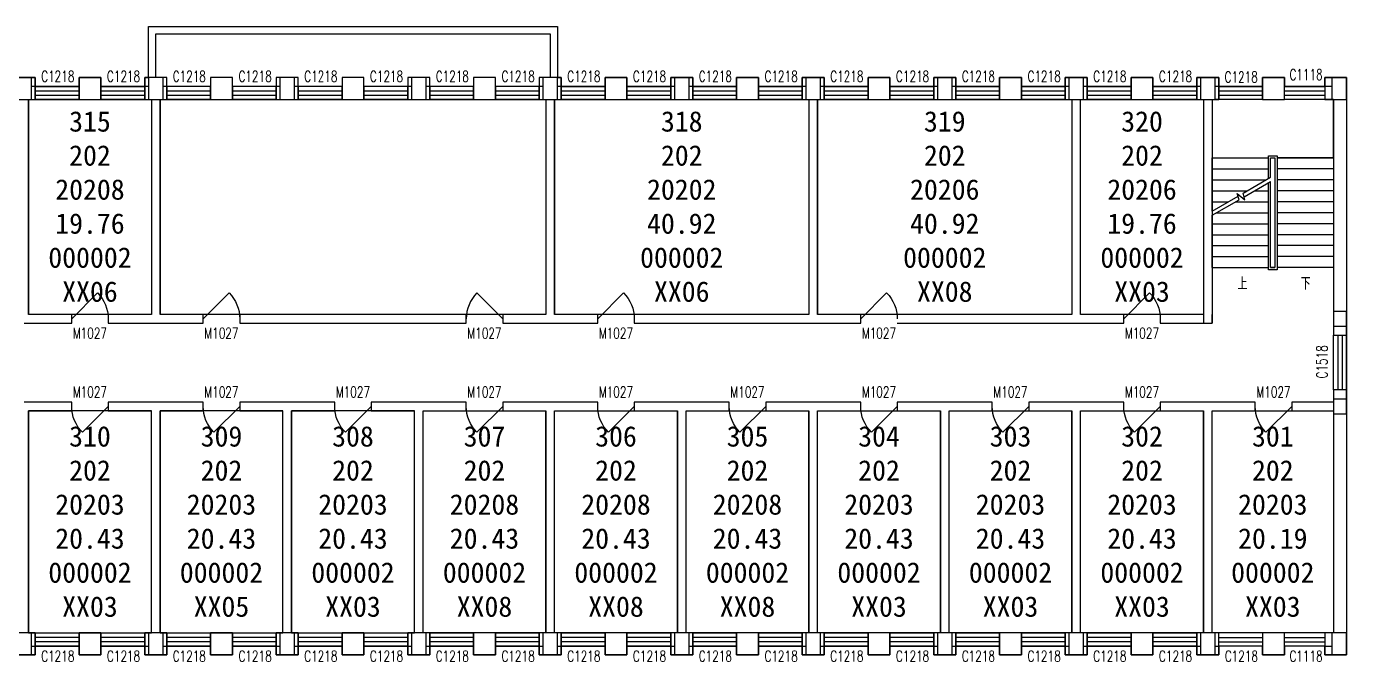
# Model space of a CAD drawing. Header units: millimetres. Extents: x 147696 to 202096, y 126490 to 143873.
# Drawn here: x 165956 to 202096, y 126490 to 143873 of the extents above; entities that cross this region are included whole.
import ezdxf

# ---------------------------------------------------------------- set-up
doc = ezdxf.new("R2010")
doc.units = ezdxf.units.MM
doc.header["$LTSCALE"] = 1000
for name, color, linetype in [('GROS', 6, 'Continuous'), ('RM', 5, 'Continuous'), ('RM$', 5, 'Continuous'), ('RM$TXT', 5, 'Continuous'), ('主体', 255, 'Continuous')]:
    doc.layers.add(name, color=color, linetype=linetype)
doc.layers.get('0').off()
doc.layers.get('0').freeze()
doc.styles.add('_TCH_DIM', font='SIMPLEX', dxfattribs={"bigfont": 'GBCBIG'})
doc.styles.add('_TCH_WINDOW', font='SIMPLEX', dxfattribs={"bigfont": 'GBCBIG'})
doc.styles.get("Standard").update_dxf_attribs({"font": ''})
doc.styles.get('Standard').set_extended_font_data('SimSun')

# ---------------------------------------------------------------- blocks, each defined once
blk = doc.blocks.new('$DorLib2D$00000114')
at = {"color": 0}
blk.add_line((0.5, 0), (-0.207, 0.707), dxfattribs=at)
blk.add_arc((0.5, 0), 1, 135, 180, dxfattribs=at)
blk = doc.blocks.new('$WINLIB2D$00000001')
at = {"color": 0}
for points in [[(-0.5, 0.5), (-0.5, -0.5)], [(-0.5, 0.5), (0.5, 0.5)], [(0.5, -0.5), (0.5, 0.5)], [(0.5, 0.167), (-0.5, 0.167)], [(0.5, -0.167), (-0.5, -0.167)], [(-0.5, -0.5), (0.5, -0.5)]]:
    blk.add_lwpolyline(points, dxfattribs=at)

msp = doc.modelspace()

# ---------------------------------------------------------------- linework, layer by layer
at = {"layer": 'GROS'}
msp.add_lwpolyline([(165596, 142473), (166196, 142473), (166196, 142233), (167396, 142233), (167396, 142473), (167996, 142473), (167996, 142233), (169196, 142233), (169196, 142473), (169296, 142473), (169296, 143873), (180496, 143873), (180496, 142473), (180596, 142473), (180596, 142233), (181796, 142233), (181796, 142473), (182396, 142473), (182396, 142233), (183596, 142233), (183596, 142473), (184196, 142473), (184196, 142233), (185396, 142233), (185396, 142473), (185996, 142473), (185996, 142233), (187196, 142233), (187196, 142473), (187796, 142473), (187796, 142233), (188996, 142233), (188996, 142473), (189596, 142473), (189596, 142233), (190796, 142233), (190796, 142473), (191396, 142473), (191396, 142233), (192596, 142233), (192596, 142473), (193196, 142473), (193196, 142233), (194396, 142233), (194396, 142473), (194996, 142473), (194996, 142233), (196196, 142233), (196196, 142473), (196796, 142473), (196796, 142233), (197996, 142233), (197996, 142473), (198596, 142473), (198596, 142233), (199796, 142233), (199796, 142473), (200396, 142473), (200396, 142233), (201496, 142233), (201496, 142473), (202096, 142473), (202096, 126673), (201696, 126673), (201496, 126673), (201496, 126913), (200396, 126913), (200396, 126672), (199796, 126672), (199796, 126913), (198596, 126913), (198596, 126673), (197996, 126673), (197996, 126913), (196796, 126913), (196796, 126672), (196196, 126672), (196196, 126913), (194996, 126913), (194996, 126673), (194396, 126673), (194396, 126913), (193196, 126913), (193196, 126672), (192596, 126672), (192596, 126913), (191396, 126913), (191396, 126673), (190796, 126673), (190796, 126913), (189596, 126913), (189596, 126672), (188996, 126672), (188996, 126913), (187796, 126913), (187796, 126673), (187196, 126673), (187196, 126913), (185996, 126913), (185996, 126672), (185396, 126672), (185396, 126913), (184196, 126913), (184196, 126673), (183596, 126673), (183596, 126913), (182396, 126913), (182396, 126672), (181796, 126672), (181796, 126913), (180596, 126913), (180596, 126673), (179996, 126673), (179996, 126913), (178796, 126913), (178796, 126672), (178196, 126672), (178196, 126913), (176996, 126913), (176996, 126673), (176396, 126673), (176396, 126915), (175196, 126913), (175196, 126672), (174596, 126672), (174596, 126913), (173396, 126913), (173396, 126673), (172796, 126673), (172796, 126913), (171596, 126913), (171596, 126672), (170996, 126672), (170996, 126913), (169796, 126913), (169796, 126673), (169196, 126673), (169196, 126913), (167996, 126913), (167996, 126672), (167396, 126672), (167396, 126913), (166196, 126913), (166196, 126673), (165596, 126673)], dxfattribs=at)
at = {"layer": 'RM', "color": 5}
msp.add_lwpolyline([(169616, 141873), (180176, 141873), (180176, 135993), (169616, 135993)], close=True, dxfattribs=at)
at = {"layer": 'RM$', "color": 5}
for points in [[(166016, 141873), (169376, 141873), (169376, 135993), (166016, 135993)], [(180416, 141873), (187376, 141873), (187376, 135993), (180416, 135993)], [(187616, 141873), (194576, 141873), (194576, 135993), (187616, 135993)], [(194816, 141873), (198176, 141873), (198176, 135993), (194816, 135993)], [(169376, 133353), (166016, 133353), (166016, 127273), (169376, 127273)], [(172976, 133353), (169616, 133353), (169616, 127273), (172976, 127273)], [(176576, 133353), (173216, 133353), (173216, 127273), (176576, 127273)], [(176816, 133353), (180176, 133353), (180176, 127273), (176816, 127273)], [(180416, 133353), (183776, 133353), (183776, 127273), (180416, 127273)], [(184016, 133353), (187376, 133353), (187376, 127273), (184016, 127273)], [(187616, 133353), (190976, 133353), (190976, 127273), (187616, 127273)], [(191216, 133353), (194576, 133353), (194576, 127273), (191216, 127273)], [(194816, 133353), (198176, 133353), (198176, 127273), (194816, 127273)], [(198416, 133353), (201736, 133353), (201736, 127273), (198416, 127273)]]:
    msp.add_lwpolyline(points, close=True, dxfattribs=at)
at = {"layer": '主体'}
for p, q in [((166096, 142473), (165696, 142473)), ((166096, 141873), (166096, 142473)), ((166196, 142473), (166096, 142473)), ((166196, 142233), (166196, 142473)), ((167996, 142473), (167396, 142473)), ((167396, 142473), (167396, 141873)), ((167996, 141873), (167996, 142473)), ((169296, 142473), (169196, 142473)), ((169196, 142473), (169196, 142233)), ((169696, 142473), (169296, 142473)), ((169296, 142473), (169296, 141873)), ((169696, 141873), (169696, 142473)), ((169796, 142473), (169696, 142473)), ((169796, 142233), (169796, 142473)), ((171596, 142473), (170996, 142473)), ((170996, 142473), (170996, 141873)), ((171596, 141873), (171596, 142473)), ((172896, 142473), (172796, 142473)), ((172796, 142473), (172796, 142233)), ((173296, 142473), (172896, 142473)), ((172896, 142473), (172896, 141873)), ((173396, 142473), (173296, 142473)), ((173296, 141873), (173296, 142473)), ((173396, 142233), (173396, 142473)), ((175196, 142473), (174596, 142473)), ((174596, 142473), (174596, 141873)), ((175196, 141873), (175196, 142473)), ((176496, 142473), (176396, 142473)), ((176396, 142473), (176396, 142233)), ((176896, 142473), (176496, 142473)), ((176496, 142473), (176496, 141873)), ((176996, 142473), (176896, 142473)), ((176896, 141873), (176896, 142473)), ((176996, 142233), (176996, 142473)), ((178796, 142473), (178196, 142473)), ((178196, 142473), (178196, 141873)), ((178796, 141873), (178796, 142473)), ((180096, 142473), (179996, 142473)), ((179996, 142473), (179996, 142233)), ((180496, 142473), (180096, 142473)), ((180096, 142473), (180096, 141873)), ((180496, 141873), (180496, 142473)), ((180596, 142473), (180496, 142473)), ((180596, 142233), (180596, 142473)), ((182396, 142473), (181796, 142473)), ((181796, 142473), (181796, 141873)), ((182396, 141873), (182396, 142473)), ((183696, 142473), (183596, 142473)), ((183596, 142473), (183596, 142233)), ((184096, 142473), (183696, 142473)), ((183696, 142473), (183696, 141873)), ((184096, 141873), (184096, 142473)), ((184196, 142473), (184096, 142473)), ((184196, 142233), (184196, 142473)), ((185996, 142473), (185396, 142473)), ((185396, 142473), (185396, 141873)), ((185996, 141873), (185996, 142473)), ((187296, 142473), (187196, 142473)), ((187196, 142473), (187196, 142233)), ((187696, 142473), (187296, 142473)), ((187296, 142473), (187296, 141873)), ((187696, 141873), (187696, 142473)), ((187796, 142473), (187696, 142473)), ((187796, 142233), (187796, 142473)), ((189596, 142473), (188996, 142473)), ((188996, 142473), (188996, 141873)), ((189596, 141873), (189596, 142473)), ((190896, 142473), (190796, 142473)), ((190796, 142473), (190796, 142233)), ((191296, 142473), (190896, 142473)), ((190896, 142473), (190896, 141873)), ((191296, 141873), (191296, 142473)), ((191396, 142473), (191296, 142473)), ((191396, 142233), (191396, 142473)), ((193196, 142473), (192596, 142473)), ((192596, 142473), (192596, 141873)), ((193196, 141873), (193196, 142473)), ((194496, 142473), (194396, 142473)), ((194396, 142473), (194396, 142233)), ((194896, 142473), (194496, 142473)), ((194496, 142473), (194496, 141873)), ((194896, 141873), (194896, 142473)), ((194996, 142473), (194896, 142473)), ((194996, 142233), (194996, 142473)), ((196796, 142473), (196196, 142473)), ((196196, 142473), (196196, 141873)), ((196796, 141873), (196796, 142473)), ((198096, 142473), (197996, 142473)), ((197996, 142473), (197996, 142233)), ((198496, 142473), (198096, 142473)), ((198096, 142473), (198096, 141873)), ((198496, 141873), (198496, 142473)), ((198596, 142473), (198496, 142473)), ((198596, 142233), (198596, 142473)), ((200396, 142473), (199796, 142473)), ((199796, 142473), (199796, 141873)), ((200396, 141873), (200396, 142473)), ((201696, 142473), (201496, 142473)), ((201496, 142473), (201496, 142233)), ((202096, 142473), (201696, 142473)), ((201696, 142473), (201696, 141873)), ((202096, 141873), (202096, 142473)), ((166196, 142233), (166096, 142233)), ((166196, 141873), (166196, 142233)), ((169296, 142233), (169196, 142233)), ((169196, 142233), (169196, 141873)), ((169796, 142233), (169696, 142233)), ((169796, 141873), (169796, 142233)), ((172896, 142233), (172796, 142233)), ((172796, 142233), (172796, 141873)), ((173396, 142233), (173296, 142233)), ((173396, 141873), (173396, 142233)), ((176496, 142233), (176396, 142233)), ((176396, 142233), (176396, 141873)), ((176996, 142233), (176896, 142233)), ((176996, 141873), (176996, 142233)), ((180096, 142233), (179996, 142233)), ((179996, 142233), (179996, 141873)), ((180596, 142233), (180496, 142233)), ((180596, 141873), (180596, 142233)), ((183696, 142233), (183596, 142233)), ((183596, 142233), (183596, 141873)), ((184196, 142233), (184096, 142233)), ((184196, 141873), (184196, 142233)), ((187296, 142233), (187196, 142233)), ((187196, 142233), (187196, 141873)), ((187796, 142233), (187696, 142233)), ((187796, 141873), (187796, 142233)), ((190896, 142233), (190796, 142233)), ((190796, 142233), (190796, 141873)), ((191396, 142233), (191296, 142233)), ((191396, 141873), (191396, 142233)), ((194496, 142233), (194396, 142233)), ((194396, 142233), (194396, 141873)), ((194996, 142233), (194896, 142233)), ((194996, 141873), (194996, 142233)), ((198096, 142233), (197996, 142233)), ((197996, 142233), (197996, 141873)), ((198596, 142233), (198496, 142233)), ((198596, 141873), (198596, 142233)), ((201696, 142233), (201496, 142233)), ((201496, 142233), (201496, 141873)), ((165696, 141873), (166096, 141873)), ((166016, 141873), (166016, 135993)), ((166096, 141873), (166196, 141873)), ((167396, 141873), (167996, 141873)), ((169196, 141873), (169296, 141873)), ((169296, 141873), (169696, 141873)), ((169376, 141873), (169376, 135993)), ((169616, 141873), (169616, 135993)), ((169696, 141873), (169796, 141873)), ((170996, 141873), (171596, 141873)), ((172796, 141873), (172896, 141873)), ((172896, 141873), (173296, 141873)), ((173296, 141873), (173396, 141873)), ((174596, 141873), (175196, 141873)), ((176396, 141873), (176496, 141873)), ((176496, 141873), (176896, 141873)), ((176896, 141873), (176996, 141873)), ((178196, 141873), (178796, 141873)), ((179996, 141873), (180096, 141873)), ((180096, 141873), (180496, 141873)), ((180176, 141873), (180176, 135993)), ((180416, 141873), (180416, 135993)), ((180496, 141873), (180596, 141873)), ((181796, 141873), (182396, 141873)), ((183596, 141873), (183696, 141873)), ((183696, 141873), (184096, 141873)), ((184096, 141873), (184196, 141873)), ((185396, 141873), (185996, 141873)), ((187196, 141873), (187296, 141873)), ((187296, 141873), (187696, 141873)), ((187376, 141873), (187376, 135993)), ((187616, 141873), (187616, 135993)), ((187696, 141873), (187796, 141873)), ((188996, 141873), (189596, 141873)), ((190796, 141873), (190896, 141873)), ((190896, 141873), (191296, 141873)), ((191296, 141873), (191396, 141873)), ((192596, 141873), (193196, 141873)), ((194396, 141873), (194496, 141873)), ((194496, 141873), (194896, 141873)), ((194576, 141873), (194576, 135993)), ((194816, 135993), (194816, 141873)), ((194896, 141873), (194996, 141873)), ((196196, 141873), (196796, 141873)), ((197996, 141873), (198096, 141873)), ((198096, 141873), (198496, 141873)), ((198176, 141873), (198176, 135993)), ((198416, 141873), (198416, 135753)), ((198416, 141873), (198416, 140273)), ((199796, 141873), (198496, 141873)), ((198496, 141873), (198596, 141873)), ((199796, 141873), (200396, 141873)), ((201736, 141873), (200396, 141873)), ((201496, 141873), (201696, 141873)), ((201696, 141873), (202096, 141873)), ((201736, 141873), (201736, 136073)), ((201736, 140273), (201736, 141873)), ((202096, 141873), (202096, 136073)), ((198416, 138819), (198416, 140273)), ((201736, 140273), (201736, 137273)), ((198416, 137273), (198416, 138704)), ((167196, 135993), (166016, 135993)), ((167196, 135753), (167196, 135993)), ((169376, 135993), (168196, 135993)), ((168196, 135993), (168196, 135753)), ((170796, 135993), (169616, 135993)), ((170796, 135753), (170796, 135993)), ((177996, 135993), (171796, 135993)), ((171796, 135993), (171796, 135753)), ((177996, 135753), (177996, 135993)), ((180176, 135993), (178996, 135993)), ((178996, 135993), (178996, 135753)), ((181596, 135993), (180416, 135993)), ((181596, 135753), (181596, 135993)), ((187376, 135993), (182596, 135993)), ((182596, 135993), (182596, 135753)), ((188796, 135993), (187616, 135993)), ((188796, 135753), (188796, 135993)), ((194576, 135993), (189796, 135993)), ((195996, 135993), (194816, 135993)), ((195996, 135753), (195996, 135993)), ((198176, 135993), (196996, 135993)), ((196996, 135993), (196996, 135753)), ((198176, 135993), (198176, 135753)), ((198416, 135753), (198416, 135993)), ((202096, 136073), (201736, 136073)), ((201736, 136073), (201736, 135673)), ((202096, 135673), (202096, 136073)), ((165896, 135753), (167196, 135753)), ((168196, 135753), (169496, 135753)), ((169496, 135753), (170796, 135753)), ((171796, 135753), (177996, 135753)), ((178996, 135753), (180296, 135753)), ((180296, 135753), (181596, 135753)), ((182596, 135753), (187496, 135753)), ((187496, 135753), (188796, 135753)), ((189796, 135753), (194696, 135753)), ((194696, 135753), (195996, 135753)), ((196996, 135753), (198416, 135753)), ((201736, 135673), (201736, 135423)), ((201736, 135673), (202096, 135673)), ((202096, 135423), (202096, 135673)), ((201736, 135423), (202096, 135423)), ((202096, 133923), (201736, 133923)), ((201736, 133923), (201736, 133673)), ((202096, 133673), (202096, 133923)), ((167196, 133593), (165896, 133593)), ((167196, 133353), (167196, 133593)), ((169496, 133593), (168196, 133593)), ((168196, 133593), (168196, 133353)), ((170796, 133593), (169496, 133593)), ((170796, 133353), (170796, 133593)), ((173096, 133593), (171796, 133593)), ((171796, 133593), (171796, 133353)), ((174396, 133593), (173096, 133593)), ((174396, 133353), (174396, 133593)), ((176696, 133593), (175396, 133593)), ((175396, 133593), (175396, 133353)), ((177996, 133593), (176696, 133593)), ((177996, 133353), (177996, 133593)), ((180296, 133593), (178996, 133593)), ((178996, 133593), (178996, 133353)), ((181596, 133593), (180296, 133593)), ((181596, 133353), (181596, 133593)), ((183896, 133593), (182596, 133593)), ((182596, 133593), (182596, 133353)), ((185196, 133593), (183896, 133593)), ((185196, 133353), (185196, 133593)), ((187496, 133593), (186196, 133593)), ((186196, 133593), (186196, 133353)), ((188796, 133593), (187496, 133593)), ((188796, 133353), (188796, 133593)), ((191096, 133593), (189796, 133593)), ((189796, 133593), (189796, 133353)), ((192396, 133593), (191096, 133593)), ((192396, 133353), (192396, 133593)), ((194696, 133593), (193396, 133593)), ((193396, 133593), (193396, 133353)), ((195996, 133593), (194696, 133593)), ((195996, 133353), (195996, 133593)), ((198296, 133593), (196996, 133593)), ((196996, 133593), (196996, 133353)), ((199596, 133593), (198296, 133593)), ((199596, 133353), (199596, 133593)), ((201736, 133593), (200596, 133593)), ((200596, 133593), (200596, 133353)), ((202096, 133673), (201736, 133673)), ((201736, 133673), (201736, 133273)), ((202096, 133273), (202096, 133673)), ((166016, 133353), (167196, 133353)), ((166016, 127273), (166016, 133353)), ((168196, 133353), (169376, 133353)), ((169376, 127273), (169376, 133353)), ((169616, 127273), (169616, 133353)), ((169616, 133353), (170796, 133353)), ((171796, 133353), (172976, 133353)), ((172976, 127273), (172976, 133353)), ((173216, 133353), (174396, 133353)), ((173216, 127273), (173216, 133353)), ((175396, 133353), (176576, 133353)), ((176576, 127273), (176576, 133353)), ((176816, 133353), (177996, 133353)), ((176816, 127273), (176816, 133353)), ((178996, 133353), (180176, 133353)), ((180176, 127273), (180176, 133353)), ((180416, 133353), (181596, 133353)), ((180416, 127273), (180416, 133353)), ((182596, 133353), (183776, 133353)), ((183776, 127273), (183776, 133353)), ((184016, 127273), (184016, 133353)), ((184016, 133353), (185196, 133353)), ((186196, 133353), (187376, 133353)), ((187376, 127273), (187376, 133353)), ((187616, 127273), (187616, 133353)), ((187616, 133353), (188796, 133353)), ((189796, 133353), (190976, 133353)), ((190976, 127273), (190976, 133353)), ((191216, 127273), (191216, 133353)), ((191216, 133353), (192396, 133353)), ((193396, 133353), (194576, 133353)), ((194576, 127273), (194576, 133353)), ((194816, 133353), (195996, 133353)), ((194816, 127273), (194816, 133353)), ((196996, 133353), (198176, 133353)), ((198176, 127273), (198176, 133353)), ((198416, 127273), (198416, 133353)), ((198416, 133353), (199596, 133353)), ((200596, 133353), (201736, 133353)), ((201736, 133273), (201736, 127273)), ((201736, 133273), (202096, 133273)), ((202096, 133273), (202096, 127273)), ((166096, 127273), (165696, 127273)), ((166096, 126673), (166096, 127273)), ((166196, 127273), (166096, 127273)), ((166196, 126913), (166196, 127273)), ((167696, 127273), (167396, 127273)), ((167396, 127273), (167396, 127272)), ((167996, 127272), (167396, 127272)), ((167396, 127272), (167396, 126672)), ((167996, 127273), (167696, 127273)), ((167996, 127272), (167996, 127273)), ((167996, 126672), (167996, 127272)), ((169296, 127273), (169196, 127273)), ((169196, 127273), (169196, 126913)), ((169696, 127273), (169296, 127273)), ((169296, 127273), (169296, 126673)), ((169696, 126673), (169696, 127273)), ((169796, 127273), (169696, 127273)), ((169796, 126913), (169796, 127273)), ((171296, 127273), (170996, 127273)), ((170996, 127273), (170996, 127272)), ((171596, 127272), (170996, 127272)), ((170996, 127272), (170996, 126672)), ((171596, 127273), (171296, 127273)), ((171596, 127272), (171596, 127273)), ((171596, 126672), (171596, 127272)), ((172896, 127273), (172796, 127273)), ((172796, 127273), (172796, 126913)), ((173296, 127273), (172896, 127273)), ((172896, 127273), (172896, 126673)), ((173296, 126673), (173296, 127273)), ((173396, 127273), (173296, 127273)), ((173396, 126913), (173396, 127273)), ((174896, 127273), (174596, 127273)), ((174596, 127273), (174596, 127272)), ((175196, 127272), (174596, 127272)), ((174596, 127272), (174596, 126672)), ((175196, 127273), (174896, 127273)), ((175196, 127272), (175196, 127273)), ((175196, 126672), (175196, 127272)), ((176496, 127273), (176396, 127273)), ((176396, 127273), (176396, 126913)), ((176896, 127273), (176496, 127273)), ((176496, 127273), (176496, 126673)), ((176896, 126673), (176896, 127273)), ((176996, 127273), (176896, 127273)), ((176996, 126913), (176996, 127273)), ((178496, 127273), (178196, 127273)), ((178196, 127273), (178196, 127272)), ((178796, 127272), (178196, 127272)), ((178196, 127272), (178196, 126672)), ((178796, 127273), (178496, 127273)), ((178796, 127272), (178796, 127273)), ((178796, 126672), (178796, 127272)), ((180096, 127273), (179996, 127273)), ((179996, 127273), (179996, 126913)), ((180496, 127273), (180096, 127273)), ((180096, 127273), (180096, 126673)), ((180496, 126673), (180496, 127273)), ((180596, 127273), (180496, 127273)), ((180596, 126913), (180596, 127273)), ((182096, 127273), (181796, 127273)), ((181796, 127273), (181796, 127272)), ((182396, 127272), (181796, 127272)), ((181796, 127272), (181796, 126672)), ((182396, 127273), (182096, 127273)), ((182396, 127272), (182396, 127273)), ((182396, 126672), (182396, 127272)), ((183696, 127273), (183596, 127273)), ((183596, 127273), (183596, 126913)), ((184096, 127273), (183696, 127273)), ((183696, 127273), (183696, 126673)), ((184096, 126673), (184096, 127273)), ((184196, 127273), (184096, 127273)), ((184196, 126913), (184196, 127273)), ((185696, 127273), (185396, 127273)), ((185396, 127273), (185396, 127272)), ((185996, 127272), (185396, 127272)), ((185396, 127272), (185396, 126672)), ((185996, 127273), (185696, 127273)), ((185996, 127272), (185996, 127273)), ((185996, 126672), (185996, 127272)), ((187296, 127273), (187196, 127273)), ((187196, 127273), (187196, 126913)), ((187696, 127273), (187296, 127273)), ((187296, 127273), (187296, 126673)), ((187696, 126673), (187696, 127273)), ((187796, 127273), (187696, 127273)), ((187796, 126913), (187796, 127273)), ((189296, 127273), (188996, 127273)), ((188996, 127273), (188996, 127272)), ((189596, 127272), (188996, 127272)), ((188996, 127272), (188996, 126672)), ((189596, 127273), (189296, 127273)), ((189596, 127272), (189596, 127273)), ((189596, 126672), (189596, 127272)), ((190896, 127273), (190796, 127273)), ((190796, 127273), (190796, 126913)), ((191296, 127273), (190896, 127273)), ((190896, 127273), (190896, 126673)), ((191296, 126673), (191296, 127273)), ((191396, 127273), (191296, 127273)), ((191396, 126913), (191396, 127273)), ((192896, 127273), (192596, 127273)), ((192596, 127273), (192596, 127272)), ((193196, 127272), (192596, 127272)), ((192596, 127272), (192596, 126672)), ((193196, 127273), (192896, 127273)), ((193196, 127272), (193196, 127273)), ((193196, 126672), (193196, 127272)), ((194496, 127273), (194396, 127273)), ((194396, 127273), (194396, 126913)), ((194896, 127273), (194496, 127273)), ((194496, 127273), (194496, 126673)), ((194896, 126673), (194896, 127273)), ((194996, 127273), (194896, 127273)), ((194996, 126913), (194996, 127273)), ((196496, 127273), (196196, 127273)), ((196196, 127273), (196196, 127272)), ((196796, 127272), (196196, 127272)), ((196196, 127272), (196196, 126672)), ((196796, 127273), (196496, 127273)), ((196796, 127272), (196796, 127273)), ((196796, 126672), (196796, 127272)), ((198096, 127273), (197996, 127273)), ((197996, 127273), (197996, 126913)), ((198496, 127273), (198096, 127273)), ((198096, 127273), (198096, 126673)), ((198496, 126673), (198496, 127273)), ((198596, 127273), (198496, 127273)), ((198596, 126913), (198596, 127273)), ((200096, 127273), (199796, 127273)), ((199796, 127273), (199796, 127272)), ((200396, 127272), (199796, 127272)), ((199796, 127272), (199796, 126672)), ((200396, 127273), (200096, 127273)), ((200396, 127272), (200396, 127273)), ((200396, 126672), (200396, 127272)), ((201696, 127273), (201496, 127273)), ((201496, 127273), (201496, 126913)), ((202096, 127273), (201696, 127273)), ((201696, 127273), (201696, 126673)), ((202096, 126673), (202096, 127273)), ((166096, 126913), (166196, 126913)), ((166196, 126673), (166196, 126913)), ((169196, 126913), (169196, 126673)), ((169196, 126913), (169296, 126913)), ((169696, 126913), (169796, 126913)), ((169796, 126673), (169796, 126913)), ((172796, 126913), (172796, 126673)), ((172796, 126913), (172896, 126913)), ((173296, 126913), (173396, 126913)), ((173396, 126673), (173396, 126913)), ((176396, 126913), (176396, 126673)), ((176396, 126913), (176496, 126913)), ((176896, 126913), (176996, 126913)), ((176996, 126673), (176996, 126913)), ((179996, 126913), (179996, 126673)), ((179996, 126913), (180096, 126913)), ((180496, 126913), (180596, 126913)), ((180596, 126673), (180596, 126913)), ((183596, 126913), (183596, 126673)), ((183596, 126913), (183696, 126913)), ((184096, 126913), (184196, 126913)), ((184196, 126673), (184196, 126913)), ((187196, 126913), (187196, 126673)), ((187196, 126913), (187296, 126913)), ((187696, 126913), (187796, 126913)), ((187796, 126673), (187796, 126913)), ((190796, 126913), (190796, 126673)), ((190796, 126913), (190896, 126913)), ((191296, 126913), (191396, 126913)), ((191396, 126673), (191396, 126913)), ((194396, 126913), (194396, 126673)), ((194396, 126913), (194496, 126913)), ((194896, 126913), (194996, 126913)), ((194996, 126673), (194996, 126913)), ((197996, 126913), (197996, 126673)), ((197996, 126913), (198096, 126913)), ((198496, 126913), (198596, 126913)), ((198596, 126673), (198596, 126913)), ((201496, 126913), (201696, 126913)), ((201496, 126913), (201496, 126673)), ((165696, 126673), (166096, 126673)), ((166096, 126673), (166196, 126673)), ((167396, 126672), (167996, 126672)), ((169196, 126673), (169296, 126673)), ((169296, 126673), (169696, 126673)), ((169696, 126673), (169796, 126673)), ((170996, 126672), (171596, 126672)), ((172796, 126673), (172896, 126673)), ((172896, 126673), (173296, 126673)), ((173296, 126673), (173396, 126673)), ((174596, 126672), (175196, 126672)), ((176396, 126673), (176496, 126673)), ((176496, 126673), (176896, 126673)), ((176896, 126673), (176996, 126673)), ((178196, 126672), (178796, 126672)), ((179996, 126673), (180096, 126673)), ((180096, 126673), (180496, 126673)), ((180496, 126673), (180596, 126673)), ((181796, 126672), (182396, 126672)), ((183596, 126673), (183696, 126673)), ((183696, 126673), (184096, 126673)), ((184096, 126673), (184196, 126673)), ((185396, 126672), (185996, 126672)), ((187196, 126673), (187296, 126673)), ((187296, 126673), (187696, 126673)), ((187696, 126673), (187796, 126673)), ((188996, 126672), (189596, 126672)), ((190796, 126673), (190896, 126673)), ((190896, 126673), (191296, 126673)), ((191296, 126673), (191396, 126673)), ((192596, 126672), (193196, 126672)), ((194396, 126673), (194496, 126673)), ((194496, 126673), (194896, 126673)), ((194896, 126673), (194996, 126673)), ((196196, 126672), (196796, 126672)), ((197996, 126673), (198096, 126673)), ((198096, 126673), (198496, 126673)), ((198496, 126673), (198596, 126673)), ((199796, 126672), (200396, 126672)), ((201496, 126673), (201696, 126673)), ((201696, 126673), (202096, 126673))]:
    msp.add_line(p, q, dxfattribs=at)
at = {"layer": '主体', "color": 2}
for p, q in [((198416, 140273), (199956, 140273)), ((198416, 140273), (199956, 140273)), ((199956, 139708), (199956, 140333)), ((199956, 140333), (200196, 140333)), ((200016, 139743), (200016, 140273)), ((200016, 139743), (200016, 140273)), ((200016, 140273), (200136, 140273)), ((200016, 140273), (200136, 140273)), ((200136, 140273), (200136, 137273)), ((200136, 140273), (200136, 137273)), ((200196, 140333), (200196, 137213)), ((201736, 140273), (200196, 140273)), ((200196, 140273), (201736, 140273)), ((198416, 139973), (199956, 139973)), ((201736, 139973), (200196, 139973)), ((198416, 139673), (199895, 139673)), ((199263, 139308), (200016, 139743)), ((199290, 139208), (200016, 139627)), ((199956, 137213), (199956, 139593)), ((200016, 137273), (200016, 139627)), ((200016, 137273), (200016, 139627)), ((201736, 139673), (200196, 139673)), ((198416, 139373), (199376, 139373)), ((198416, 138819), (199125, 139228)), ((199152, 139128), (199105, 139301)), ((199105, 139301), (199312, 139128)), ((199312, 139128), (199263, 139308)), ((199576, 139373), (199956, 139373)), ((201736, 139373), (200196, 139373)), ((198416, 138704), (199152, 139128)), ((198416, 139073), (198856, 139073)), ((199056, 139073), (199956, 139073)), ((201736, 139073), (200196, 139073)), ((198416, 138473), (199956, 138473)), ((198537, 138773), (199956, 138773)), ((201736, 138773), (200196, 138773)), ((201736, 138473), (200196, 138473)), ((198416, 138173), (199956, 138173)), ((201736, 138173), (200196, 138173)), ((198416, 137873), (199956, 137873)), ((201736, 137873), (200196, 137873)), ((198416, 137573), (199956, 137573)), ((201736, 137573), (200196, 137573)), ((198416, 137273), (199956, 137273)), ((200196, 137213), (199956, 137213)), ((200136, 137273), (200016, 137273)), ((200016, 137273), (200136, 137273)), ((201736, 137273), (200196, 137273))]:
    msp.add_line(p, q, dxfattribs=at)
at = {"layer": '主体'}
for points in [[(169296, 142473), (169296, 143873), (180496, 143873), (180496, 142473)], [(169496, 142473), (169496, 143673), (180296, 143673), (180296, 142473)]]:
    msp.add_lwpolyline(points, dxfattribs=at)
at = {"layer": '主体', "color": 2}
for points in [[(200936, 137123, 0, 0, 0), (200936, 141073, 0, 0, 0), (199216, 141073, 0, 0, 0), (199216, 139673, 80, 0, 0), (199216, 139373, 0, 0, 0)], [(199216, 137123, 0, 0, 0), (199216, 138773, 80, 0, 0), (199216, 139073, 0, 0, 0)]]:
    msp.add_lwpolyline(points, format="xyseb", dxfattribs=at)

# ---------------------------------------------------------------- block references
at = {"layer": '主体', "color": 4}
ref = msp.add_blockref('$WINLIB2D$00000001', (166796, 142053), dxfattribs=dict(at, xscale=1200, yscale=360, zscale=1200, rotation=180))
ref.add_attrib('A', 'C1218', (166361, 142360), dxfattribs={"height": 297.5, "style": '_TCH_WINDOW', "width": 0.705882})
ref = msp.add_blockref('$WINLIB2D$00000001', (168596, 142053), dxfattribs=dict(at, xscale=1200, yscale=360, zscale=1200, rotation=180))
ref.add_attrib('A', 'C1218', (168161, 142360), dxfattribs={"height": 297.5, "style": '_TCH_WINDOW', "width": 0.705882})
ref = msp.add_blockref('$WINLIB2D$00000001', (170396, 142053), dxfattribs=dict(at, xscale=1200, yscale=360, zscale=1200, rotation=180))
ref.add_attrib('A', 'C1218', (169961, 142360), dxfattribs={"height": 297.5, "style": '_TCH_WINDOW', "width": 0.705882})
ref = msp.add_blockref('$WINLIB2D$00000001', (172196, 142053), dxfattribs=dict(at, xscale=1200, yscale=360, zscale=1200, rotation=180))
ref.add_attrib('A', 'C1218', (171761, 142360), dxfattribs={"height": 297.5, "style": '_TCH_WINDOW', "width": 0.705882})
ref = msp.add_blockref('$WINLIB2D$00000001', (173996, 142053), dxfattribs=dict(at, xscale=1200, yscale=360, zscale=1200, rotation=180))
ref.add_attrib('A', 'C1218', (173561, 142360), dxfattribs={"height": 297.5, "style": '_TCH_WINDOW', "width": 0.705882})
ref = msp.add_blockref('$WINLIB2D$00000001', (175796, 142053), dxfattribs=dict(at, xscale=1200, yscale=360, zscale=1200, rotation=179.9999999999995))
ref.add_attrib('A', 'C1218', (175361, 142360), dxfattribs={"height": 297.5, "rotation": 360, "style": '_TCH_WINDOW', "width": 0.705882})
ref = msp.add_blockref('$WINLIB2D$00000001', (177596, 142053), dxfattribs=dict(at, xscale=1200, yscale=360, zscale=1200, rotation=179.9999999999991))
ref.add_attrib('A', 'C1218', (177161, 142360), dxfattribs={"height": 297.5, "rotation": 360, "style": '_TCH_WINDOW', "width": 0.705882})
ref = msp.add_blockref('$WINLIB2D$00000001', (179396, 142053), dxfattribs=dict(at, xscale=1200, yscale=360, zscale=1200, rotation=180))
ref.add_attrib('A', 'C1218', (178961, 142360), dxfattribs={"height": 297.5, "style": '_TCH_WINDOW', "width": 0.705882})
ref = msp.add_blockref('$WINLIB2D$00000001', (181196, 142053), dxfattribs=dict(at, xscale=1200, yscale=360, zscale=1200, rotation=180))
ref.add_attrib('A', 'C1218', (180761, 142360), dxfattribs={"height": 297.5, "style": '_TCH_WINDOW', "width": 0.705882})
ref = msp.add_blockref('$WINLIB2D$00000001', (182996, 142053), dxfattribs=dict(at, xscale=1200, yscale=360, zscale=1200, rotation=180))
ref.add_attrib('A', 'C1218', (182561, 142360), dxfattribs={"height": 297.5, "style": '_TCH_WINDOW', "width": 0.705882})
ref = msp.add_blockref('$WINLIB2D$00000001', (184796, 142053), dxfattribs=dict(at, xscale=1200, yscale=360, zscale=1200, rotation=180))
ref.add_attrib('A', 'C1218', (184361, 142360), dxfattribs={"height": 297.5, "style": '_TCH_WINDOW', "width": 0.705882})
ref = msp.add_blockref('$WINLIB2D$00000001', (186596, 142053), dxfattribs=dict(at, xscale=1200, yscale=360, zscale=1200, rotation=180))
ref.add_attrib('A', 'C1218', (186161, 142360), dxfattribs={"height": 297.5, "style": '_TCH_WINDOW', "width": 0.705882})
ref = msp.add_blockref('$WINLIB2D$00000001', (188396, 142053), dxfattribs=dict(at, xscale=1200, yscale=360, zscale=1200, rotation=180))
ref.add_attrib('A', 'C1218', (187961, 142360), dxfattribs={"height": 297.5, "style": '_TCH_WINDOW', "width": 0.705882})
ref = msp.add_blockref('$WINLIB2D$00000001', (190196, 142053), dxfattribs=dict(at, xscale=1200, yscale=360, zscale=1200, rotation=180))
ref.add_attrib('A', 'C1218', (189761, 142360), dxfattribs={"height": 297.5, "style": '_TCH_WINDOW', "width": 0.705882})
ref = msp.add_blockref('$WINLIB2D$00000001', (191996, 142053), dxfattribs=dict(at, xscale=1200, yscale=360, zscale=1200, rotation=180))
ref.add_attrib('A', 'C1218', (191561, 142360), dxfattribs={"height": 297.5, "style": '_TCH_WINDOW', "width": 0.705882})
ref = msp.add_blockref('$WINLIB2D$00000001', (193796, 142053), dxfattribs=dict(at, xscale=1200, yscale=360, zscale=1200, rotation=180))
ref.add_attrib('A', 'C1218', (193361, 142360), dxfattribs={"height": 297.5, "style": '_TCH_WINDOW', "width": 0.705882})
ref = msp.add_blockref('$WINLIB2D$00000001', (195596, 142053), dxfattribs=dict(at, xscale=1200, yscale=360, zscale=1200, rotation=180))
ref.add_attrib('A', 'C1218', (195161, 142360), dxfattribs={"height": 297.5, "style": '_TCH_WINDOW', "width": 0.705882})
ref = msp.add_blockref('$WINLIB2D$00000001', (197396, 142053), dxfattribs=dict(at, xscale=1200, yscale=360, zscale=1200, rotation=180))
ref.add_attrib('A', 'C1218', (196961, 142360), dxfattribs={"height": 297.5, "style": '_TCH_WINDOW', "width": 0.705882})
ref = msp.add_blockref('$WINLIB2D$00000001', (199196, 142053), dxfattribs=dict(at, xscale=-1200, yscale=-360, zscale=-1200))
ref.add_attrib('A', 'C1218', (198756, 142342), dxfattribs={"height": 297.5, "style": '_TCH_WINDOW', "width": 0.705882})
ref = msp.add_blockref('$WINLIB2D$00000001', (200946, 142053), dxfattribs=dict(at, xscale=-1100, yscale=360, zscale=-1100))
ref.add_attrib('A', 'C1118', (200531, 142406), dxfattribs={"height": 297.5, "style": '_TCH_WINDOW', "width": 0.705882})
ref = msp.add_blockref('$DorLib2D$00000114', (167696, 135873), dxfattribs=dict(at, xscale=-1000, yscale=1000, zscale=-1000))
ref.add_attrib('A', 'M1027', (167226, 135330), dxfattribs={"height": 297.5, "style": '_TCH_WINDOW', "width": 0.705882})
ref = msp.add_blockref('$DorLib2D$00000114', (171296, 135873), dxfattribs=dict(at, xscale=-1000, yscale=1000, zscale=-1000))
ref.add_attrib('A', 'M1027', (170826, 135330), dxfattribs={"height": 297.5, "style": '_TCH_WINDOW', "width": 0.705882})
ref = msp.add_blockref('$DorLib2D$00000114', (178496, 135873), dxfattribs=dict(at, xscale=1000, yscale=1000, zscale=1000))
ref.add_attrib('A', 'M1027', (178026, 135330), dxfattribs={"height": 297.5, "style": '_TCH_WINDOW', "width": 0.705882})
ref = msp.add_blockref('$DorLib2D$00000114', (182096, 135873), dxfattribs=dict(at, xscale=-1000, yscale=1000, zscale=-1000))
ref.add_attrib('A', 'M1027', (181626, 135330), dxfattribs={"height": 297.5, "style": '_TCH_WINDOW', "width": 0.705882})
ref = msp.add_blockref('$DorLib2D$00000114', (189296, 135873), dxfattribs=dict(at, xscale=-1000, yscale=1000, zscale=-1000))
ref.add_attrib('A', 'M1027', (188826, 135330), dxfattribs={"height": 297.5, "style": '_TCH_WINDOW', "width": 0.705882})
ref = msp.add_blockref('$DorLib2D$00000114', (196496, 135873), dxfattribs=dict(at, xscale=-1000, yscale=1000, zscale=-1000))
ref.add_attrib('A', 'M1027', (196026, 135330), dxfattribs={"height": 297.5, "style": '_TCH_WINDOW', "width": 0.705882})
ref = msp.add_blockref('$WINLIB2D$00000001', (201916, 134673), dxfattribs=dict(at, xscale=-1500, yscale=360, zscale=-1500, rotation=270))
ref.add_attrib('A', 'C1518', (201570, 134238), dxfattribs={"height": 297.5, "rotation": 90, "style": '_TCH_WINDOW', "width": 0.705882})
ref = msp.add_blockref('$DorLib2D$00000114', (167696, 133473), dxfattribs=dict(at, xscale=1000, yscale=-1000, zscale=1000))
ref.add_attrib('A', 'M1027', (167226, 133720), dxfattribs={"height": 297.5, "style": '_TCH_WINDOW', "width": 0.705882})
ref = msp.add_blockref('$DorLib2D$00000114', (171296, 133473), dxfattribs=dict(at, xscale=1000, yscale=-1000, zscale=1000))
ref.add_attrib('A', 'M1027', (170826, 133720), dxfattribs={"height": 297.5, "style": '_TCH_WINDOW', "width": 0.705882})
ref = msp.add_blockref('$DorLib2D$00000114', (174896, 133473), dxfattribs=dict(at, xscale=1000, yscale=-1000, zscale=1000))
ref.add_attrib('A', 'M1027', (174426, 133720), dxfattribs={"height": 297.5, "style": '_TCH_WINDOW', "width": 0.705882})
ref = msp.add_blockref('$DorLib2D$00000114', (178496, 133473), dxfattribs=dict(at, xscale=1000, yscale=-1000, zscale=1000))
ref.add_attrib('A', 'M1027', (178026, 133720), dxfattribs={"height": 297.5, "style": '_TCH_WINDOW', "width": 0.705882})
ref = msp.add_blockref('$DorLib2D$00000114', (182096, 133473), dxfattribs=dict(at, xscale=1000, yscale=-1000, zscale=1000))
ref.add_attrib('A', 'M1027', (181626, 133720), dxfattribs={"height": 297.5, "style": '_TCH_WINDOW', "width": 0.705882})
ref = msp.add_blockref('$DorLib2D$00000114', (185696, 133473), dxfattribs=dict(at, xscale=1000, yscale=-1000, zscale=1000))
ref.add_attrib('A', 'M1027', (185226, 133720), dxfattribs={"height": 297.5, "style": '_TCH_WINDOW', "width": 0.705882})
ref = msp.add_blockref('$DorLib2D$00000114', (189296, 133473), dxfattribs=dict(at, xscale=1000, yscale=-1000, zscale=1000))
ref.add_attrib('A', 'M1027', (188826, 133720), dxfattribs={"height": 297.5, "style": '_TCH_WINDOW', "width": 0.705882})
ref = msp.add_blockref('$DorLib2D$00000114', (192896, 133473), dxfattribs=dict(at, xscale=1000, yscale=-1000, zscale=1000))
ref.add_attrib('A', 'M1027', (192426, 133720), dxfattribs={"height": 297.5, "style": '_TCH_WINDOW', "width": 0.705882})
ref = msp.add_blockref('$DorLib2D$00000114', (196496, 133473), dxfattribs=dict(at, xscale=1000, yscale=-1000, zscale=1000))
ref.add_attrib('A', 'M1027', (196026, 133720), dxfattribs={"height": 297.5, "style": '_TCH_WINDOW', "width": 0.705882})
ref = msp.add_blockref('$DorLib2D$00000114', (200096, 133473), dxfattribs=dict(at, xscale=1000, yscale=-1000, zscale=1000))
ref.add_attrib('A', 'M1027', (199626, 133720), dxfattribs={"height": 297.5, "style": '_TCH_WINDOW', "width": 0.705882})
ref = msp.add_blockref('$WINLIB2D$00000001', (166796, 127093), dxfattribs=dict(at, xscale=1200, yscale=360, zscale=1200))
ref.add_attrib('A', 'C1218', (166361, 126490), dxfattribs={"height": 297.5, "style": '_TCH_WINDOW', "width": 0.705882})
ref = msp.add_blockref('$WINLIB2D$00000001', (168596, 127093), dxfattribs=dict(at, xscale=1200, yscale=360, zscale=1200))
ref.add_attrib('A', 'C1218', (168161, 126490), dxfattribs={"height": 297.5, "style": '_TCH_WINDOW', "width": 0.705882})
ref = msp.add_blockref('$WINLIB2D$00000001', (170396, 127093), dxfattribs=dict(at, xscale=1200, yscale=360, zscale=1200))
ref.add_attrib('A', 'C1218', (169961, 126490), dxfattribs={"height": 297.5, "style": '_TCH_WINDOW', "width": 0.705882})
ref = msp.add_blockref('$WINLIB2D$00000001', (172196, 127093), dxfattribs=dict(at, xscale=1200, yscale=360, zscale=1200))
ref.add_attrib('A', 'C1218', (171761, 126490), dxfattribs={"height": 297.5, "style": '_TCH_WINDOW', "width": 0.705882})
ref = msp.add_blockref('$WINLIB2D$00000001', (173996, 127093), dxfattribs=dict(at, xscale=1200, yscale=360, zscale=1200))
ref.add_attrib('A', 'C1218', (173561, 126490), dxfattribs={"height": 297.5, "style": '_TCH_WINDOW', "width": 0.705882})
ref = msp.add_blockref('$WINLIB2D$00000001', (175796, 127093), dxfattribs=dict(at, xscale=1200, yscale=360, zscale=1200))
ref.add_attrib('A', 'C1218', (175361, 126490), dxfattribs={"height": 297.5, "style": '_TCH_WINDOW', "width": 0.705882})
ref = msp.add_blockref('$WINLIB2D$00000001', (177596, 127093), dxfattribs=dict(at, xscale=1200, yscale=360, zscale=1200))
ref.add_attrib('A', 'C1218', (177161, 126490), dxfattribs={"height": 297.5, "style": '_TCH_WINDOW', "width": 0.705882})
ref = msp.add_blockref('$WINLIB2D$00000001', (179396, 127093), dxfattribs=dict(at, xscale=1200, yscale=360, zscale=1200))
ref.add_attrib('A', 'C1218', (178961, 126490), dxfattribs={"height": 297.5, "style": '_TCH_WINDOW', "width": 0.705882})
ref = msp.add_blockref('$WINLIB2D$00000001', (181196, 127093), dxfattribs=dict(at, xscale=1200, yscale=360, zscale=1200))
ref.add_attrib('A', 'C1218', (180761, 126490), dxfattribs={"height": 297.5, "style": '_TCH_WINDOW', "width": 0.705882})
ref = msp.add_blockref('$WINLIB2D$00000001', (182996, 127093), dxfattribs=dict(at, xscale=1200, yscale=360, zscale=1200))
ref.add_attrib('A', 'C1218', (182561, 126490), dxfattribs={"height": 297.5, "style": '_TCH_WINDOW', "width": 0.705882})
ref = msp.add_blockref('$WINLIB2D$00000001', (184796, 127093), dxfattribs=dict(at, xscale=1200, yscale=360, zscale=1200))
ref.add_attrib('A', 'C1218', (184361, 126490), dxfattribs={"height": 297.5, "style": '_TCH_WINDOW', "width": 0.705882})
ref = msp.add_blockref('$WINLIB2D$00000001', (186596, 127093), dxfattribs=dict(at, xscale=1200, yscale=360, zscale=1200))
ref.add_attrib('A', 'C1218', (186161, 126490), dxfattribs={"height": 297.5, "style": '_TCH_WINDOW', "width": 0.705882})
ref = msp.add_blockref('$WINLIB2D$00000001', (188396, 127093), dxfattribs=dict(at, xscale=1200, yscale=360, zscale=1200))
ref.add_attrib('A', 'C1218', (187961, 126490), dxfattribs={"height": 297.5, "style": '_TCH_WINDOW', "width": 0.705882})
ref = msp.add_blockref('$WINLIB2D$00000001', (190196, 127093), dxfattribs=dict(at, xscale=1200, yscale=360, zscale=1200))
ref.add_attrib('A', 'C1218', (189761, 126490), dxfattribs={"height": 297.5, "style": '_TCH_WINDOW', "width": 0.705882})
ref = msp.add_blockref('$WINLIB2D$00000001', (191996, 127093), dxfattribs=dict(at, xscale=1200, yscale=360, zscale=1200))
ref.add_attrib('A', 'C1218', (191561, 126490), dxfattribs={"height": 297.5, "style": '_TCH_WINDOW', "width": 0.705882})
ref = msp.add_blockref('$WINLIB2D$00000001', (193796, 127093), dxfattribs=dict(at, xscale=1200, yscale=360, zscale=1200))
ref.add_attrib('A', 'C1218', (193361, 126490), dxfattribs={"height": 297.5, "style": '_TCH_WINDOW', "width": 0.705882})
ref = msp.add_blockref('$WINLIB2D$00000001', (195596, 127093), dxfattribs=dict(at, xscale=1200, yscale=360, zscale=1200))
ref.add_attrib('A', 'C1218', (195161, 126490), dxfattribs={"height": 297.5, "style": '_TCH_WINDOW', "width": 0.705882})
ref = msp.add_blockref('$WINLIB2D$00000001', (197396, 127093), dxfattribs=dict(at, xscale=1200, yscale=360, zscale=1200))
ref.add_attrib('A', 'C1218', (196961, 126490), dxfattribs={"height": 297.5, "style": '_TCH_WINDOW', "width": 0.705882})
ref = msp.add_blockref('$WINLIB2D$00000001', (199196, 127093), dxfattribs=dict(at, xscale=1200, yscale=-360, zscale=1200, rotation=180))
ref.add_attrib('A', 'C1218', (198761, 126490), dxfattribs={"height": 297.5, "style": '_TCH_WINDOW', "width": 0.705882})
ref = msp.add_blockref('$WINLIB2D$00000001', (200946, 127093), dxfattribs=dict(at, xscale=1100, yscale=-360, zscale=1100, rotation=180))
ref.add_attrib('A', 'C1118', (200531, 126490), dxfattribs={"height": 297.5, "style": '_TCH_WINDOW', "width": 0.705882})

# ---------------------------------------------------------------- texts
at = {"layer": 'RM$TXT', "char_height": 558.8, "attachment_point": 2}
for s, insert in [('315^M^J202^M^J20208^M^J19.76^M^J000002^M^JXX06^M^J', (167696, 141553)), ('318^M^J202^M^J20202^M^J40.92^M^J000002^M^JXX06^M^J', (183896, 141553)), ('319^M^J202^M^J20206^M^J40.92^M^J000002^M^JXX08^M^J', (191096, 141553)), ('320^M^J202^M^J20206^M^J19.76^M^J000002^M^JXX03^M^J', (196496, 141553)), ('310^M^J202^M^J20203^M^J20.43^M^J000002^M^JXX03^M^J', (167696, 132933)), ('309^M^J202^M^J20203^M^J20.43^M^J000002^M^JXX05^M^J', (171296, 132933)), ('308^M^J202^M^J20203^M^J20.43^M^J000002^M^JXX03^M^J', (174896, 132933)), ('307^M^J202^M^J20208^M^J20.43^M^J000002^M^JXX08^M^J', (178496, 132933)), ('306^M^J202^M^J20208^M^J20.43^M^J000002^M^JXX08^M^J', (182096, 132933)), ('305^M^J202^M^J20208^M^J20.43^M^J000002^M^JXX08^M^J', (185696, 132933)), ('304^M^J202^M^J20203^M^J20.43^M^J000002^M^JXX03^M^J', (189296, 132933)), ('303^M^J202^M^J20203^M^J20.43^M^J000002^M^JXX03^M^J', (192896, 132933)), ('302^M^J202^M^J20203^M^J20.43^M^J000002^M^JXX03^M^J', (196496, 132933)), ('301^M^J202^M^J20203^M^J20.19^M^J000002^M^JXX03^M^J', (200076, 132933))]:
    msp.add_mtext(s, dxfattribs=dict(at, insert=insert))
at = {"layer": '主体', "color": 2, "style": '_TCH_DIM'}
for s, p in [('上', (199112, 136668)), ('下', (200841, 136668))]:
    msp.add_text(s, height=338, dxfattribs=at).set_placement(p)

doc.saveas('drawing.dxf')
